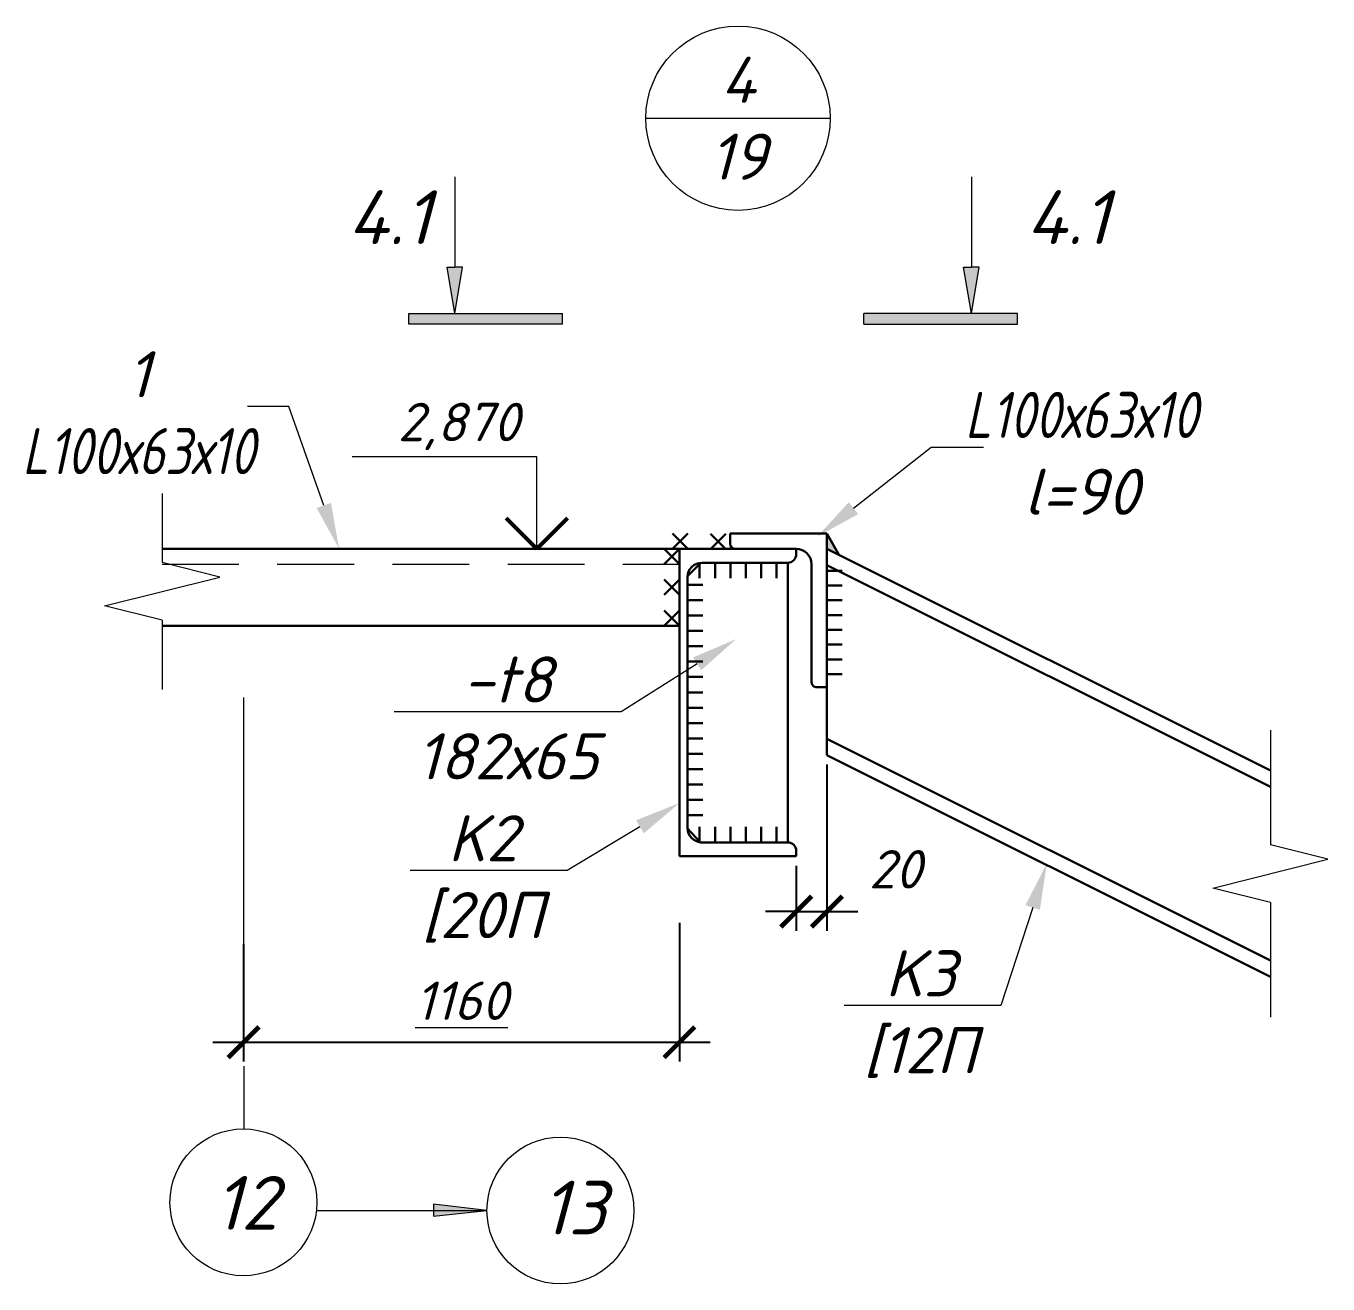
# Model space of a CAD drawing. Header units: millimetres. Extents: x -79646 to 95064, y -231229 to -58107.
# Drawn here: x -57737 to -56889, y -129386 to -128567 of the extents above; entities that cross this region are included whole.
import ezdxf
from ezdxf import colors
from ezdxf.entities.mleader import LeaderData, LeaderLine
from ezdxf.enums import TextEntityAlignment as Align
from ezdxf.math import Vec2, Vec3

# ---------------------------------------------------------------- set-up
doc = ezdxf.new("R2010")
doc.units = ezdxf.units.MM
doc.header["$PDMODE"] = 3
doc.linetypes.add('GOST2.303 5', pattern=[24, 20, -1.5, 1, -1.5])
doc.linetypes.add('HIDDEN', pattern=[0.375, 0.25, -0.125])
doc.layers.get('0').update_dxf_attribs({"lineweight": 5})
doc.layers.get('Defpoints').update_dxf_attribs({"lineweight": 0})
for name, color, linetype, lineweight in [('#Cварка', 96, 'Continuous', 30), ('#Dimensions', 7, 'Continuous', 9), ('#Выноски', 7, 'Continuous', 15), ('#Оси', 7, 'Continuous', 9), ('#разм', 7, 'Continuous', 9), ('A-okno', 7, 'Continuous', 0), ('k_ Выноски', 40, 'Continuous', 13), ('k_ Металл', 1, 'Continuous', 30), ('k_ Металл_вид', 1, 'Continuous', 18)]:
    doc.layers.add(name, color=color, linetype=linetype, lineweight=lineweight)
doc.styles.add('ESKDW', font='eskdw.shx', dxfattribs={"oblique": 15})
doc.styles.get("Standard").update_dxf_attribs({"font": 'arial.ttf'})
doc.styles.add('STEP PR', font='isocpeui.ttf')
doc.dimstyles.new('SPDS', dxfattribs={"dimscale": 50, "dimtxt": 2.5, "dimasz": 2, "dimexe": 1.25, "dimexo": 0.625, "dimtad": 1, "dimdec": 0, "dimrnd": 0.001, "dimtxsty": 'ESKDW', "dimblk": 'ARCHTICK', "dimcen": 2.5, "dimdle": 2, "dimclrd": 256, "dimclre": 256, "dimclrt": 7, "dimadec": 0, "dimazin": 2, "dimtfac": 0.75, "dimtdec": 0, "dimtmove": 1, "dimatfit": 3, "dimfxl": 1, "dimtolj": 1, "dimarcsym": 1})

# ---------------------------------------------------------------- blocks, each defined once
blk = doc.blocks.new('*U104')
at = {"color": 0, "linetype": 'ByBlock', "lineweight": -2}
for p, q in [((0, 200), (0, 0)), ((0, 200), (76, 200)), ((76, 200), (76, 196.5)), ((14.7, 191), (70.5, 191)), ((5.2, 181.5), (5.2, 18.5)), ((14.7, 9), (70.5, 9)), ((0, 0), (76, 0)), ((76, 0), (76, 3.5))]:
    blk.add_line(p, q, dxfattribs=at)
for centre, radius, start, end in [((70.5, 196.5), 5.5, 270, 0), ((14.7, 181.5), 9.5, 90, 180), ((14.7, 18.5), 9.5, 180, 270), ((70.5, 3.5), 5.5, 0, 90)]:
    blk.add_arc(centre, radius, start, end, dxfattribs=at)
blk = doc.blocks.new('*U120')
at = {"layer": '#разм', "ltscale": 100, "elevation": 0}
for points in [[(4577172.9, -920400.1), (4575971, -920400.1)], [(4577172.9, -921000.1), (4577172.9, -920400.1)], [(4578032.4, -921000.1), (4577022.9, -921000.1)]]:
    blk.add_lwpolyline(points, dxfattribs=at)
at = {"layer": 'A-okno', "color": 0, "lineweight": 50, "ltscale": 100, "elevation": 0}
for points in [[(4577172.9, -921000.1), (4576972.9, -920800.1)], [(4577172.9, -921000.1), (4577372.9, -920800.1)]]:
    blk.add_lwpolyline(points, dxfattribs=at)
at = {"layer": '#разм', "style": 'STEP PR'}
for tag, p in [('ОТМЕТКА', (4576247.6, -920299.2)), ('ПРИМЕЧАНИЕ', (4577032.2, -920710.7))]:
    blk.add_attdef(tag, p, '', height=250, dxfattribs=at)
blk = doc.blocks.new('*U119')
at = {"color": 0, "linetype": 'ByBlock', "lineweight": -2}
for p, q in [((1.5, 0), (1.8125, 1.25)), ((1.8125, 1.25), (2.4375, -1.25)), ((1.5, 0), (0, 0)), ((2.4375, -1.25), (2.75, 0)), ((4.25, 0), (2.75, 0))]:
    blk.add_line(p, q, dxfattribs=at)
blk = doc.blocks.new('*U116')
at = {"color": 0, "linetype": 'ByBlock', "lineweight": -2}
for p, q in [((2.486, 0), (2.799, 1.25)), ((2.799, 1.25), (3.424, -1.25)), ((2.486, 0), (0, 0)), ((3.424, -1.25), (3.736, 0)), ((6.222, 0), (3.736, 0))]:
    blk.add_line(p, q, dxfattribs=at)
blk = doc.blocks.new('*U260')
at = {"color": 0, "linetype": 'ByBlock', "lineweight": -2}
for p, q in [((-10, 20), (-10, 96.7)), ((0, 100), (-6.68, 100)), ((0, 0), (0, 100)), ((-59.7, 10), (-20, 10)), ((-63, 0), (-63, 6.7)), ((-63, 0), (0, 0))]:
    blk.add_line(p, q, dxfattribs=at)
for centre, radius, start, end in [((-6.7, 96.7), 3.3, 89.04503, 179.97781), ((-20, 20), 10, 270, 0), ((-59.7, 6.7), 3.3, 90, 180)]:
    blk.add_arc(centre, radius, start, end, dxfattribs=at)
blk = doc.blocks.new('*U829')
at = {"color": 0, "linetype": 'ByBlock', "lineweight": -2}
blk.add_lwpolyline([(-6, 0), (6, 0)], dxfattribs=at)
blk.add_circle((0, 0), 6, dxfattribs=at)
for tag, p in [('Узел', (0, 2.5)), ('Лист', (0, -2.5))]:
    blk.add_attdef(tag, text='', height=3, dxfattribs=at).set_placement(p, align=Align.MIDDLE_CENTER)
blk = doc.blocks.new('*U129')
at = {"color": 0, "lineweight": -2}
for p, q in [((0, 0), (10, -10)), ((0, -10), (10, 0)), ((0, -20), (10, -30)), ((0, -30), (10, -20)), ((0, -40), (10, -50)), ((0, -50), (10, -40))]:
    blk.add_line(p, q, dxfattribs=at)
blk = doc.blocks.new('*U130')
at = {"color": 0, "lineweight": -2}
for p, q in [((0, -9.61), (10, -9.61)), ((0, -19.22), (10, -19.22)), ((0, -28.82), (10, -28.82)), ((0, -38.43), (10, -38.43)), ((0, -48.04), (10, -48.04)), ((0, -57.65), (10, -57.65)), ((0, -67.26), (10, -67.26)), ((0, -76.86), (10, -76.86))]:
    blk.add_line(p, q, dxfattribs=at)
blk = doc.blocks.new('*U267')
at = {"ltscale": 100}
h = blk.add_hatch(color=256, dxfattribs=at)
h.dxf.hatch_style = 1
h.paths.add_polyline_path([(1415.3, 1070.5), (1365, 1070.5), (1314.7, 1070.5), (1365, 770)])
h = blk.add_hatch(color=256, dxfattribs=at)
h.dxf.hatch_style = 1
h.paths.add_polyline_path([(1665, 700), (1665, 770), (665, 770), (665, 700)])
at = {"linetype": 'Continuous', "ltscale": 100}
for p, q in [((1365, 770), (1314.7, 1070.5)), ((1314.7, 1070.5), (1365, 1070.5)), ((1415.3, 1070.5), (1365, 1070.5)), ((1365, 770), (1415.3, 1070.5)), ((1665, 770), (665, 770)), ((1665, 700), (1665, 770)), ((665, 700), (1665, 700))]:
    blk.add_line(p, q, dxfattribs=at)
at = {"linetype": 'Continuous', "ltscale": 100, "extrusion": (1, -1e-16, 0), "elevation": 1365}
blk.add_lwpolyline([(1659.8, 0), (1070, 0)], dxfattribs=at)
at = {"linetype": 'Continuous', "ltscale": 100}
blk.add_lwpolyline([(665, 700), (665, 770)], dxfattribs=at)
at = {"ltscale": 100, "style": 'STEP PR'}
blk.add_attdef('Nh', text='', height=350, dxfattribs=at).set_placement((1799.2, 1221.8), align=Align.RIGHT)
blk = doc.blocks.new('*U268')
at = {"ltscale": 100}
h = blk.add_hatch(color=256, dxfattribs=at)
h.dxf.hatch_style = 1
h.paths.add_polyline_path([(-85.3, 1070.5), (-35, 1070.5), (15.3, 1070.5), (-35, 770)])
h = blk.add_hatch(color=256, dxfattribs=at)
h.dxf.hatch_style = 1
h.paths.add_polyline_path([(665, 700), (665, 770), (-335, 770), (-335, 700)])
at = {"linetype": 'Continuous', "ltscale": 100}
for p, q in [((-85.3, 1070.5), (-35, 1070.5)), ((-35, 770), (-85.3, 1070.5)), ((-35, 770), (15.3, 1070.5)), ((15.3, 1070.5), (-35, 1070.5)), ((-335, 700), (-335, 770)), ((-335, 770), (665, 770)), ((665, 700), (-335, 700))]:
    blk.add_line(p, q, dxfattribs=at)
at = {"linetype": 'Continuous', "ltscale": 100, "extrusion": (-1, -1e-16, 0), "elevation": 35}
blk.add_lwpolyline([(-1659.8, 0), (-1070, 0)], dxfattribs=at)
at = {"linetype": 'Continuous', "ltscale": 100}
blk.add_lwpolyline([(665, 700), (665, 770)], dxfattribs=at)
at = {"ltscale": 100, "style": 'STEP PR'}
blk.add_attdef('Nh', text='', height=350, dxfattribs=at).set_placement((-191.6, 1221.8), align=Align.RIGHT)
blk = doc.blocks.new('_ArchTick')
at = {"color": 0, "linetype": 'ByBlock', "const_width": 0.15}
blk.add_lwpolyline([(-0.5, -0.5), (0.5, 0.5)], dxfattribs=at)
blk = doc.blocks.new('*D271')
at = {"layer": '#Dimensions', "lineweight": -2, "transparency": 16777216}
for p, q in [((-57215.35, -129047.66), (-57215.35, -129155.79)), ((-57235.35, -129113.5), (-57235.35, -129155.79)), ((-57235.35, -129143.29), (-57255.35, -129143.29)), ((-57235.35, -129143.29), (-57215.35, -129143.29)), ((-57215.35, -129143.29), (-57195.35, -129143.29))]:
    blk.add_line(p, q, dxfattribs=at)
at = {"layer": 'Defpoints', "color": 0, "lineweight": 0, "transparency": 16777216}
for p in [(-57215.35, -129041.41), (-57235.35, -129107.25), (-57215.35, -129143.29)]:
    blk.add_point(p, dxfattribs=at)
at = {"layer": '#Dimensions', "lineweight": -2, "transparency": 16777216, "xscale": 20, "yscale": 20, "zscale": 20}
blk.add_blockref('_ArchTick', (-57235.35, -129143.29), dxfattribs=at)
at = {"layer": '#Dimensions', "lineweight": -2, "transparency": 16777216, "xscale": 20, "yscale": 20, "zscale": 20, "rotation": 180}
blk.add_blockref('_ArchTick', (-57215.35, -129143.29), dxfattribs=at)
at = {"layer": '#Dimensions', "transparency": 16777216, "insert": (-57170.95, -129115.76), "char_height": 25, "attachment_point": 5, "style": 'STEP PR'}
blk.add_mtext('\\A1;20', dxfattribs=at)
blk = doc.blocks.new('*U272')
for points in [[(0, -0.5), (0, 0.5)], [(1, -0.5), (1, 0.5)], [(2, -0.5), (2, 0.5)], [(3, -0.5), (3, 0.5)], [(4, -0.5), (4, 0.5)], [(5, -0.5), (5, 0.5)]]:
    blk.add_lwpolyline(points)
blk = doc.blocks.new('*U273')
for points in [[(0, -0.5), (0, 0.5)], [(1, -0.5), (1, 0.5)], [(2, -0.5), (2, 0.5)], [(3, -0.5), (3, 0.5)], [(4, -0.5), (4, 0.5)], [(5, -0.5), (5, 0.5)], [(6, -0.5), (6, 0.5)], [(7, -0.5), (7, 0.5)], [(8, -0.5), (8, 0.5)], [(9, -0.5), (9, 0.5)], [(10, -0.5), (10, 0.5)], [(11, -0.5), (11, 0.5)], [(12, -0.5), (12, 0.5)], [(13, -0.5), (13, 0.5)], [(14, -0.5), (14, 0.5)], [(15, -0.5), (15, 0.5)]]:
    blk.add_lwpolyline(points)
blk = doc.blocks.new('*D501')
at = {"layer": '#Dimensions', "lineweight": -2, "transparency": 16777216}
for p, q in [((-57311.35, -129150.6), (-57311.35, -129240.83)), ((-57595.13, -129164.47), (-57595.13, -129240.83)), ((-57615.13, -129228.33), (-57291.35, -129228.33))]:
    blk.add_line(p, q, dxfattribs=at)
at = {"layer": 'Defpoints', "color": 0, "lineweight": 0, "transparency": 16777216}
for p in [(-57311.35, -129144.35), (-57595.13, -129158.22), (-57311.35, -129228.33)]:
    blk.add_point(p, dxfattribs=at)
at = {"layer": '#Dimensions', "lineweight": -2, "transparency": 16777216, "xscale": 20, "yscale": 20, "zscale": 20, "rotation": 180}
blk.add_blockref('_ArchTick', (-57595.13, -129228.33), dxfattribs=at)
at = {"layer": '#Dimensions', "lineweight": -2, "transparency": 16777216, "xscale": 20, "yscale": 20, "zscale": 20}
blk.add_blockref('_ArchTick', (-57311.35, -129228.33), dxfattribs=at)
at = {"layer": '#Dimensions', "transparency": 16777216, "insert": (-57453.24, -129201.33), "char_height": 25, "attachment_point": 5, "style": 'STEP PR'}
blk.add_mtext('\\A1;\\L1160', dxfattribs=at)

msp = doc.modelspace()

# ---------------------------------------------------------------- hatches: boundary and pattern name
at = {"layer": '#Cварка', "ltscale": 10}
h = msp.add_hatch(color=256, dxfattribs=at)
h.dxf.hatch_style = 1
h.paths.add_polyline_path([(-57215.34537, -128897.23221), (-57215.34537, -128907.25089), (-57207.39088, -128911.22814)])
at = {"layer": 'k_ Выноски', "lineweight": 0, "ltscale": 10}
h = msp.add_hatch(color=7, dxfattribs=at)
h.dxf.hatch_style = 1
h.paths.add_polyline_path([(-57471.72914, -129333.66353), (-57436.81177, -129337.91174), (-57471.72914, -129337.89797)])
h.paths.add_polyline_path([(-57471.72914, -129337.89797), (-57436.81177, -129337.91174), (-57471.72914, -129341.54099)])

# ---------------------------------------------------------------- linework, layer by layer
at = {"layer": '#Cварка'}
for p, q in [((-57305.93175, -128897.25089), (-57315.93175, -128907.25089)), ((-57305.93175, -128907.25089), (-57315.93175, -128897.25089)), ((-57281.06709, -128897.37698), (-57291.06709, -128907.37698)), ((-57281.06709, -128907.37698), (-57291.06709, -128897.37698))]:
    msp.add_line(p, q, dxfattribs=at)
at = {"layer": '#Cварка', "ltscale": 200}
msp.add_lwpolyline([(-57215.34537, -128897.23221), (-57207.39088, -128911.22814)], dxfattribs=at)
at = {"layer": '#Оси', "linetype": 'GOST2.303 5', "ltscale": 10, "extrusion": (1, 0.000541076, 0), "elevation": -57664.95202}
msp.add_lwpolyline([(-128972.77856, 0), (-129253.5581, 0)], dxfattribs=at)
at = {"layer": 'k_ Выноски', "color": 7, "lineweight": 0, "ltscale": 200}
msp.add_lwpolyline([(-57547.68974, -129337.83063), (-57436.65845, -129337.88423), (-57471.57582, -129333.63602), (-57471.57582, -129337.87046), (-57471.57582, -129341.51348), (-57436.65845, -129337.88423)], dxfattribs=at)
at = {"layer": 'k_ Выноски', "color": 7, "lineweight": 0, "ltscale": 10}
for centre in [(-57595.21, -129332.55242), (-57388.84596, -129337.85356)]:
    msp.add_circle(centre, 47.8125, dxfattribs=at)
at = {"layer": 'k_ Металл'}
for points in [[(-57648.15479, -128907.25089), (-57311.34537, -128907.25089)], [(-57215.34537, -128907.25089), (-56926.70377, -129051.57169)], [(-57215.34537, -128911.25089), (-57215.34537, -129041.41497)], [(-57215.34537, -128917.77172), (-56926.70377, -129062.09252)], [(-57648.15479, -128957.25089), (-57311.34537, -128957.25089)], [(-56926.70377, -129175.21494), (-57215.34537, -129030.89414)], [(-56926.70377, -129185.73577), (-57215.34537, -129041.41497)]]:
    msp.add_lwpolyline(points, dxfattribs=at)
msp.add_lwpolyline([(-57240.84537, -128916.25089), (-57240.84537, -129098.25089), (-57297.64537, -129098.25089), (-57306.12768, -129089.33037), (-57306.14537, -128924.95089), (-57297.64537, -128916.45089)], close=True, dxfattribs=at)
at = {"layer": 'k_ Металл_вид', "linetype": 'HIDDEN', "ltscale": 200}
msp.add_lwpolyline([(-57648.15479, -128917.25089), (-57311.34537, -128917.25089)], dxfattribs=at)

# ---------------------------------------------------------------- block references
at = {"layer": '#Cварка', "xscale": -1}
msp.add_blockref('*U129', (-57311.34537, -128907.25089), dxfattribs=at)
at = {"layer": '#Cварка', "xscale": 10, "yscale": 10, "zscale": 10}
for name, p, rotation in [('*U272', (-57248.21832, -128921.25089), 180), ('*U273', (-57301.14537, -128930.60959), 270)]:
    msp.add_blockref(name, p, dxfattribs=dict(at, rotation=rotation))
at = {"layer": '#Cварка'}
msp.add_blockref('*U130', (-57215.34537, -128911.89632), dxfattribs=at)
at = {"layer": '#Cварка', "xscale": -10, "yscale": 10, "zscale": 10}
msp.add_blockref('*U272', (-57248.21832, -129093.25089), dxfattribs=at)
at = {"layer": '#Dimensions'}
ref = msp.add_blockref('*U829', (-57273.23709, -128626.95378), dxfattribs=dict(at, xscale=10, yscale=10, zscale=10))
ref.add_attrib('Узел', '4', dxfattribs={"layer": '0', "color": 0, "linetype": 'ByBlock', "lineweight": -2, "height": 30, "style": 'STEP PR'}).set_placement((-57273.23709, -128601.95378), align=Align.MIDDLE_CENTER)
ref.add_attrib('Лист', '19', dxfattribs={"layer": '0', "color": 0, "linetype": 'ByBlock', "lineweight": -2, "height": 30, "style": 'STEP PR'}).set_placement((-57273.23709, -128651.95378), align=Align.MIDDLE_CENTER)
at = {"layer": '#Dimensions', "ltscale": 20}
ref = msp.add_blockref('*U120', (-515121.54975, -36807.23778, 0), dxfattribs=dict(at, xscale=0.1, yscale=0.1, zscale=0.1))
ref.add_attrib('ОТМЕТКА', '2,870', (-57494.78705, -128837.16056, 0), dxfattribs={"layer": '#разм', "height": 25, "style": 'STEP PR'})
at = {"xscale": 0.1, "yscale": 0.1, "zscale": 0.1}
msp.add_blockref('*U268', (-57454.02044, -128831.03502), dxfattribs=at).add_auto_attribs({'Nh': '4.1'})
ref = msp.add_blockref('*U267', (-57257.82693, -128831.03502), dxfattribs=dict(xscale=0.1, yscale=0.1, zscale=0.1))
ref.add_attrib('Nh', '4.1', dxfattribs={"ltscale": 100, "height": 35, "style": 'STEP PR'}).set_placement((-57031.58233, -128708.85161), align=Align.RIGHT)
at = {"xscale": -30, "yscale": -30, "zscale": -30, "rotation": 270}
for name, p in [('*U119', (-57648.15479, -128998.67247)), ('*U116', (-56926.70377, -129211.98577))]:
    msp.add_blockref(name, p, dxfattribs=at)
at = {"layer": 'k_ Металл', "xscale": -1, "rotation": 180}
msp.add_blockref('*U260', (-57215.34537, -128897.25089), dxfattribs=at)
at = {"layer": 'k_ Металл'}
msp.add_blockref('*U104', (-57311.34537, -129107.25089), dxfattribs=at)

# ---------------------------------------------------------------- texts
at = {"layer": 'k_ Выноски', "color": 7, "lineweight": 0, "ltscale": 10, "char_height": 35, "width": 64.2235524, "attachment_point": 1, "style": 'STEP PR'}
for s, insert in [('12', (-57614.34771, -129315.40045)), ('13', (-57401.31486, -129318.47239))]:
    msp.add_mtext(s, dxfattribs=dict(at, insert=insert))

# ---------------------------------------------------------------- dimensions: what is measured, and where the dimension line sits
at = {"layer": '#Dimensions'}
dim = msp.add_linear_dim(base=(-57215.34537, -129143.29471), p1=(-57235.34537, -129107.25089), p2=(-57215.34537, -129041.41497), dimstyle='SPDS', override={"dimscale": 10, "dimgap": 1.2, "dimrnd": 5, "dimtxsty": 'STEP PR', "dimblk1": 'ArchTick', "dimblk2": 'ArchTick', "dimsah": 1, "dimclrt": 256}, dxfattribs=at)
dim.commit()
dim.dimension.update_dxf_attribs({"geometry": '*D271', "text_midpoint": (-57170.94851, -129140.26181), "dimtype": 160})
dim = msp.add_linear_dim(base=(-57311.34537, -129228.33043), p1=(-57595.12957, -129158.21644), p2=(-57311.34537, -129144.35053), text='%%U1160', dimstyle='SPDS', override={"dimscale": 10, "dimgap": 1.2, "dimrnd": 5, "dimtxsty": 'STEP PR', "dimblk1": 'ArchTick', "dimblk2": 'ArchTick', "dimsah": 1, "dimclrt": 256}, dxfattribs=at)
dim.commit()
dim.dimension.update_dxf_attribs({"geometry": '*D501', "text_midpoint": (-57453.23747, -129201.33043)})

# ---------------------------------------------------------------- leaders
at = {"layer": '#Выноски'}
ml = msp.add_multileader_mtext('Standard', dxfattribs=at)
ml.set_content('\\A1;1\\P{\\W0.8;L100х63х10}', color=256, style='STEP PR')
ml.set_leader_properties(color=256, linetype='ByLayer', lineweight=-1)
ml.build(insert=Vec2(0, 0))
ml.multileader.update_dxf_attribs({"text_left_attachment_type": 6, "text_right_attachment_type": 6, "dogleg_length": 0, "arrow_head_size": 30, "scale": 0.1})
ctx = ml.context
ctx.base_point, ctx.scale, ctx.char_height, ctx.arrow_head_size, ctx.landing_gap_size, ctx.plane_origin = Vec3(-57761.1688, -128814.59619), 0.1, 30, 30, 12.5, Vec3(-29749.76467, -153553.8799)
ctx.left_attachment, ctx.right_attachment, ctx.text_align_type = 6, 6, 1
notes = []
notes.append((ctx, [(1, (1, 1, 0), (-57565.73243, -128814.59619), (-1, 0), 0, [(0, [(-57532.86377, -128907.25089)], 0, [])])]))
ctx.mtext.insert, ctx.mtext.rotation, ctx.mtext.width, ctx.mtext.defined_height, ctx.mtext.alignment, ctx.mtext.flow_direction = Vec3(-57663.45061, -128778.59619), 6.283185307, 142.0419551, 108.00801, 2, 5
ml = msp.add_multileader_mtext('Standard', dxfattribs=at)
ml.set_content('\\A1;{\\W0.8;L100х63х10}\\Pl=90', color=256, style='STEP PR')
ml.set_leader_properties(color=256, linetype='ByLayer', lineweight=-1)
ml.build(insert=Vec2(0, 0))
ml.multileader.update_dxf_attribs({"text_left_attachment_type": 6, "text_right_attachment_type": 6, "dogleg_length": 0, "arrow_head_size": 30, "scale": 0.1})
ctx = ml.context
ctx.base_point, ctx.scale, ctx.char_height, ctx.arrow_head_size, ctx.landing_gap_size, ctx.plane_origin = Vec3(-57147.46327, -128841.05377), 0.1, 30, 30, 12.5, Vec3(-28849.00553, -153313.62101)
ctx.left_attachment, ctx.right_attachment, ctx.text_align_type = 6, 6, 1
notes.append((ctx, [(0, (1, 1, 0), (-57147.46327, -128841.05377), (1, 0), 0, [(0, [(-57221.65394, -128899.25089)], 0, [])])]))
ctx.mtext.insert, ctx.mtext.rotation, ctx.mtext.width, ctx.mtext.alignment, ctx.mtext.flow_direction = Vec3(-57049.74509, -128805.05377), 6.283185307, 213.0454545, 2, 5
ml = msp.add_multileader_mtext('Standard', dxfattribs=at)
ml.set_content('\\A1;-t8\\P182х65', color=256, style='STEP PR')
ml.set_leader_properties(color=256, linetype='ByLayer', lineweight=-1)
ml.build(insert=Vec2(0, 0))
ml.multileader.update_dxf_attribs({"text_left_attachment_type": 6, "text_right_attachment_type": 6, "dogleg_length": 0, "arrow_head_size": 30, "scale": 0.1})
ctx = ml.context
ctx.base_point, ctx.scale, ctx.char_height, ctx.arrow_head_size, ctx.landing_gap_size, ctx.plane_origin = Vec3(-57497.46547, -129013.26767), 0.1, 30, 30, 12.5, Vec3(-29043.88304, -153472.27149)
ctx.left_attachment, ctx.right_attachment, ctx.text_align_type = 6, 6, 1
notes.append((ctx, [(1, (1, 1, 0), (-57349.21547, -129013.26767), (-1, 0), 0, [(0, [(-57274.51481, -128966.00406)], 0, [])])]))
ctx.mtext.insert, ctx.mtext.rotation, ctx.mtext.alignment, ctx.mtext.flow_direction = Vec3(-57423.34047, -128977.26767), 6.283185307, 2, 5
ml = msp.add_multileader_mtext('Standard', dxfattribs=at)
ml.set_content('\\A1;K2\\P[20П', color=256, style='STEP PR')
ml.set_leader_properties(color=256, linetype='ByLayer', lineweight=-1)
ml.build(insert=Vec2(0, 0))
ml.multileader.update_dxf_attribs({"text_left_attachment_type": 6, "text_right_attachment_type": 6, "dogleg_length": 0, "arrow_head_size": 30, "scale": 0.1})
ctx = ml.context
ctx.base_point, ctx.scale, ctx.char_height, ctx.arrow_head_size, ctx.landing_gap_size, ctx.plane_origin = Vec3(-57494.4113, -129116.58689), 0.1, 30, 30, 12.5, Vec3(-29049.27796, -153628.20689)
ctx.left_attachment, ctx.right_attachment, ctx.text_align_type = 6, 6, 1
notes.append((ctx, [(1, (1, 1, 0), (-57384.4113, -129116.58689), (-1, 0), 0, [(0, [(-57311.34537, -129072.6534)], 0, [])])]))
ctx.mtext.insert, ctx.mtext.rotation, ctx.mtext.alignment, ctx.mtext.flow_direction = Vec3(-57439.4113, -129080.58689), 6.283185307, 2, 5
ml = msp.add_multileader_mtext('Standard', dxfattribs=at)
ml.set_content('\\A1;K3\\P[12П', color=256, style='STEP PR')
ml.set_leader_properties(color=256, linetype='ByLayer', lineweight=-1)
ml.build(insert=Vec2(0, 0))
ml.multileader.update_dxf_attribs({"text_left_attachment_type": 6, "text_right_attachment_type": 6, "dogleg_length": 0, "arrow_head_size": 30, "scale": 0.1})
ctx = ml.context
ctx.base_point, ctx.scale, ctx.char_height, ctx.arrow_head_size, ctx.landing_gap_size, ctx.plane_origin = Vec3(-57206.90702, -129204.51413), 0.1, 30, 30, 12.5, Vec3(-28827.41442, -153673.51015)
ctx.left_attachment, ctx.right_attachment, ctx.text_align_type = 6, 6, 1
notes.append((ctx, [(1, (1, 1, 0), (-57102.06611, -129204.51413), (-1, 0), 0, [(0, [(-57072.20794, -129112.06449)], 0, [])])]))
ctx.mtext.insert, ctx.mtext.rotation, ctx.mtext.alignment, ctx.mtext.flow_direction = Vec3(-57154.48657, -129168.51413), 6.283185307, 2, 5
for ctx, leaders in notes:
    for number, flags, end, landing, length, lines in leaders:
        leader = LeaderData()
        leader.index, (leader.has_last_leader_line, leader.has_dogleg_vector, leader.attachment_direction) = number, flags
        leader.last_leader_point, leader.dogleg_vector, leader.dogleg_length = Vec3(end), Vec3(landing), length
        for number, points, colour, breaks in lines:
            line = LeaderLine()
            line.index, line.vertices, line.color, line.breaks = number, Vec3.list(points), colors.encode_raw_color(colour), breaks
            leader.lines.append(line)
        ctx.leaders.append(leader)

doc.saveas('drawing.dxf')
